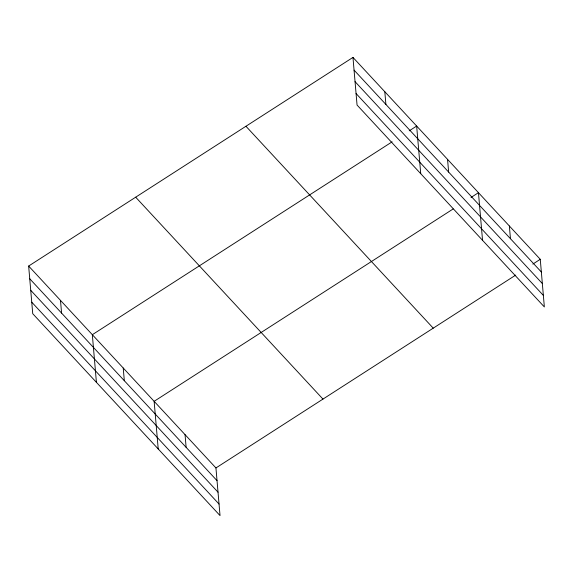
<?xml version="1.0" encoding="UTF-8"?>
<svg xmlns="http://www.w3.org/2000/svg" width="573" height="573" viewBox="0 0 573 573"><rect width="100%" height="100%" fill="white"/><g stroke="black" fill="none" stroke-linecap="round" stroke-linejoin="round"><path stroke-width="0.86" d="M28.65 266.051L215.942 467.948L220.032 515.593L32.733 313.696L28.65 266.051L352.968 57.407L540.267 259.304L544.35 306.949L357.058 105.052L352.968 57.407M392.125 141.832L92.332 334.696L96.414 382.341M409.222 130.837L416.65 126.053L420.732 173.698M453.186 208.937L154.137 401.322L158.22 448.967M471.027 197.463L478.455 192.678L482.545 240.323M215.942 467.948L515.736 275.083M532.833 264.089L540.267 259.304M354.064 70.121L541.356 272.017M355.052 81.653L542.345 283.542M356.069 93.528L543.362 295.417M245.946 126.261L433.238 328.157M135.679 197.198L322.971 399.095M29.739 278.764L217.031 480.654M30.727 290.289L218.019 492.186M31.744 302.172L219.044 504.061M509.361 225.991L510.45 238.705M447.556 159.366L448.645 172.079M384.812 91.73L385.901 104.444M185.043 434.635L186.132 447.348M123.231 368.009L124.327 380.723M60.487 300.374L61.583 313.087"/></g></svg>
